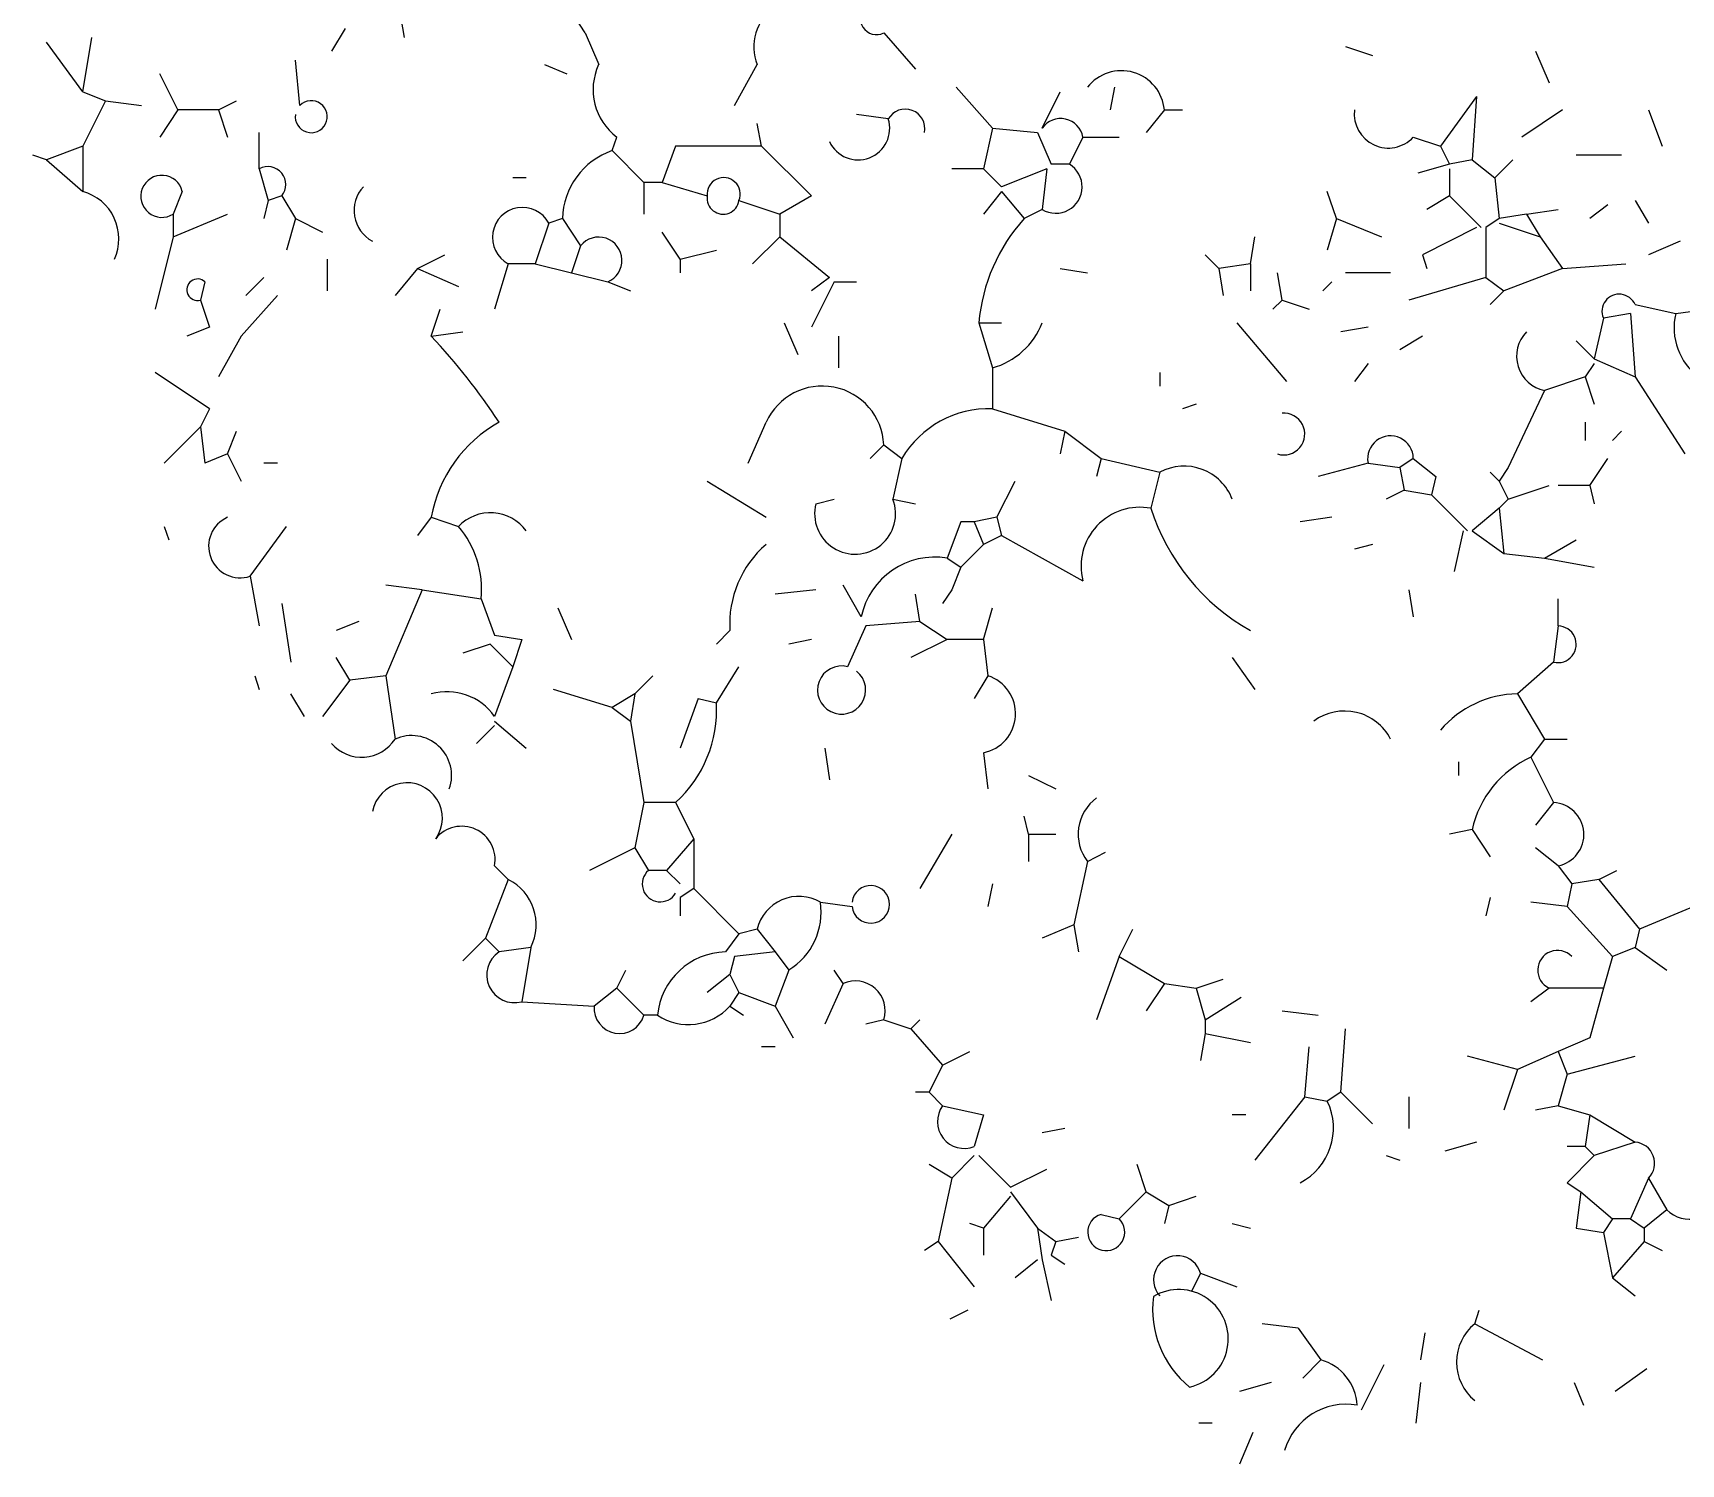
# Model space of a CAD drawing. Header units: millimetres. Extents: x 407.05 to 408.09, y 2605.96 to 2606.99.
# Drawn here: x 407.059 to 407.617, y 2605.965 to 2606.449 of the extents above; entities that cross this region are included whole.
import ezdxf

# ---------------------------------------------------------------- set-up
doc = ezdxf.new("R2010")
doc.units = ezdxf.units.MM
doc.header["$LTSCALE"] = 10
doc.layers.add('Vegetais', color=94, linetype='Continuous')

msp = doc.modelspace()

# ---------------------------------------------------------------- linework, layer by layer
at = {"layer": 'Vegetais'}
for p, q in [((407.245839814967, 2606.449090135959), (407.2320537312828, 2606.470536030602)), ((407.1830354177757, 2606.456750617573), (407.1845702973199, 2606.447559783341)), ((407.0758124834556, 2606.429177947213), (407.0635566685573, 2606.446029430723)), ((407.0758124834556, 2606.429177947213), (407.0788775479539, 2606.447559783341)), ((407.1646540846393, 2606.450624847839), (407.1600587513552, 2606.442964282393)), ((407.245839814967, 2606.449090135959), (407.2504351482511, 2606.438368865277)), ((407.346937063385, 2606.449090135959), (407.3576580825711, 2606.436838512659)), ((407.1493377321691, 2606.424582949257), (407.1478075472152, 2606.439899217895)), ((407.5031784788761, 2606.444494635011), (407.5123691454443, 2606.441433929775)), ((407.5675131448534, 2606.442964282393), (407.5721084781376, 2606.432243095543)), ((407.1079798164443, 2606.423052596639), (407.1018542143743, 2606.435303800779)), ((407.2320537312828, 2606.438368865277), (407.239714212897, 2606.435303800779)), ((407.296388481092, 2606.424582949257), (407.3040488788743, 2606.438368865277)), ((407.0758124834556, 2606.429177947213), (407.0834728812379, 2606.426112882715)), ((407.3836998134898, 2606.416922467643), (407.3714440824234, 2606.430708299831)), ((407.4005508778403, 2606.416922467643), (407.4066763960784, 2606.429177947213)), ((407.4250578130466, 2606.430708299831), (407.4235275442608, 2606.423052596639)), ((407.0834728812379, 2606.426112882715), (407.0758124834556, 2606.410797117068)), ((407.0834728812379, 2606.426112882715), (407.095724001546, 2606.424582949257)), ((407.1079798164443, 2606.423052596639), (407.1018542143743, 2606.413862181567)), ((407.1217657324647, 2606.423052596639), (407.1079798164443, 2606.423052596639)), ((407.1217657324647, 2606.423052596639), (407.1278913345345, 2606.426112882715)), ((407.1217657324647, 2606.423052596639), (407.1248307969628, 2606.413862181567)), ((407.4419088773971, 2606.423052596639), (407.4357787484007, 2606.415392534184)), ((407.4419088773971, 2606.423052596639), (407.4480344794671, 2606.423052596639)), ((407.5476015429312, 2606.427648097587), (407.5353458118648, 2606.410797117068)), ((407.5476015429312, 2606.427648097587), (407.546066747219, 2606.406201699952)), ((407.5767038114216, 2606.423052596639), (407.5629178115694, 2606.413862181567)), ((407.6058060799122, 2606.423052596639), (407.6104014131963, 2606.410797117068)), ((407.3055791476602, 2606.410797117068), (407.3040488788743, 2606.418457598683)), ((407.348467332171, 2606.419987532141), (407.3377464806489, 2606.421517884758)), ((407.1355517323168, 2606.403136551622), (407.1355517323168, 2606.415392534184)), ((407.2550304815352, 2606.40926676445), (407.2565606664892, 2606.413862181567)), ((407.3836998134898, 2606.416922467643), (407.3806347489916, 2606.403136551622)), ((407.3836998134898, 2606.416922467643), (407.3990159982961, 2606.415392534184)), ((407.3990159982961, 2606.415392534184), (407.4036113315802, 2606.404671347334)), ((407.4143368776926, 2606.413862181567), (407.4097415444085, 2606.404671347334)), ((407.4143368776926, 2606.413862181567), (407.4265880818325, 2606.413862181567)), ((407.5261551452966, 2606.413862181567), (407.5353458118648, 2606.410797117068)), ((407.0635566685573, 2606.406201699952), (407.0589614191051, 2606.40773205257)), ((407.0758124834556, 2606.410797117068), (407.0635566685573, 2606.406201699952)), ((407.0635566685573, 2606.406201699952), (407.0758124834556, 2606.39548042927)), ((407.0758124834556, 2606.410797117068), (407.0758124834556, 2606.39548042927)), ((407.2550304815352, 2606.40926676445), (407.2657513330573, 2606.398541134506)), ((407.2764768791698, 2606.410797117068), (407.2718815458857, 2606.398541134506)), ((407.3055791476602, 2606.410797117068), (407.2764768791698, 2606.410797117068)), ((407.3055791476602, 2606.410797117068), (407.3224302120107, 2606.39394571739)), ((407.5353458118648, 2606.410797117068), (407.538410876363, 2606.404671347334)), ((407.546066747219, 2606.406201699952), (407.538410876363, 2606.404671347334)), ((407.546066747219, 2606.406201699952), (407.5537271450012, 2606.400075846387)), ((407.5537271450012, 2606.400075846387), (407.5598526632393, 2606.406201699952)), ((407.596615413344, 2606.40773205257), (407.5812991447057, 2606.40773205257)), ((407.1355517323168, 2606.403136551622), (407.1386167968151, 2606.392415364772)), ((407.3806347489916, 2606.403136551622), (407.3699138136375, 2606.403136551622)), ((407.3806347489916, 2606.403136551622), (407.386764877988, 2606.397010781888)), ((407.4020811466262, 2606.403136551622), (407.386764877988, 2606.397010781888)), ((407.4020811466262, 2606.403136551622), (407.4005508778403, 2606.389350300274)), ((407.4097415444085, 2606.404671347334), (407.4036113315802, 2606.404671347334)), ((407.538410876363, 2606.404671347334), (407.5276854140826, 2606.401606199004)), ((407.538410876363, 2606.403136551622), (407.538410876363, 2606.39394571739)), ((407.1095100013983, 2606.39548042927), (407.1064495476584, 2606.387820366816)), ((407.2259282130449, 2606.400075846387), (407.2213328797606, 2606.400075846387)), ((407.2657513330573, 2606.398541134506), (407.2657513330573, 2606.387820366816)), ((407.2718815458857, 2606.398541134506), (407.2657513330573, 2606.398541134506)), ((407.2718815458857, 2606.398541134506), (407.2871978145238, 2606.39394571739)), ((407.386764877988, 2606.39548042927), (407.3806347489916, 2606.387820366816)), ((407.386764877988, 2606.39548042927), (407.394420665012, 2606.386290014198)), ((407.5001134143779, 2606.386290014198), (407.4970528768063, 2606.39548042927)), ((407.5537271450012, 2606.400075846387), (407.5552574137872, 2606.386290014198)), ((407.1386167968151, 2606.392415364772), (407.1370819172708, 2606.386290014198)), ((407.1432121300992, 2606.39394571739), (407.1386167968151, 2606.392415364772)), ((407.1432121300992, 2606.39394571739), (407.1478075472152, 2606.386290014198)), ((407.297918749878, 2606.392415364772), (407.3117047497303, 2606.387820366816)), ((407.3224302120107, 2606.39394571739), (407.3117047497303, 2606.387820366816)), ((407.4005508778403, 2606.389350300274), (407.394420665012, 2606.386290014198)), ((407.538410876363, 2606.39394571739), (407.5307504785807, 2606.389350300274)), ((407.538410876363, 2606.39394571739), (407.5491318117171, 2606.3832249497)), ((407.5644479965233, 2606.387820366816), (407.5751735426357, 2606.389350300274)), ((407.5920200800599, 2606.390885431314), (407.5858944779898, 2606.386290014198)), ((407.6012107466281, 2606.392415364772), (407.6058060799122, 2606.384755302318)), ((407.1064495476584, 2606.38015980137), (407.1248307969628, 2606.387820366816)), ((407.1064495476584, 2606.387820366816), (407.1064495476584, 2606.38015980137)), ((407.1478075472152, 2606.386290014198), (407.144742398885, 2606.375564803413)), ((407.1478075472152, 2606.386290014198), (407.1569982976153, 2606.381695016242)), ((407.2335840000687, 2606.384755302318), (407.2289886667846, 2606.370969386297)), ((407.2381794171848, 2606.386290014198), (407.2335840000687, 2606.384755302318)), ((407.2381794171848, 2606.386290014198), (407.2443095461811, 2606.377099599126)), ((407.3117047497303, 2606.387820366816), (407.3117047497303, 2606.38015980137)), ((407.5001134143779, 2606.386290014198), (407.4970528768063, 2606.375564803413)), ((407.5001134143779, 2606.386290014198), (407.5154342099427, 2606.38015980137)), ((407.5552574137872, 2606.386290014198), (407.5506620805031, 2606.3832249497)), ((407.5644479965233, 2606.387820366816), (407.5552574137872, 2606.386290014198)), ((407.5552574137872, 2606.384755302318), (407.5690433298074, 2606.38015980137)), ((407.5644479965233, 2606.387820366816), (407.5690433298074, 2606.38015980137)), ((407.1064495476584, 2606.38015980137), (407.1003193348301, 2606.355652698499)), ((407.2780071479556, 2606.372504098178), (407.2718815458857, 2606.381695016242)), ((407.3117047497303, 2606.38015980137), (407.3025140831621, 2606.370969386297)), ((407.3117047497303, 2606.38015980137), (407.3285558140807, 2606.366373969181)), ((407.4710111458876, 2606.370969386297), (407.4725414146735, 2606.38015980137)), ((407.5476015429312, 2606.3832249497), (407.5292202097948, 2606.374034450796)), ((407.5506620805031, 2606.3832249497), (407.5506620805031, 2606.366373969181)), ((407.5690433298074, 2606.38015980137), (407.5767038114216, 2606.36943903368)), ((407.6165315421926, 2606.378629951744), (407.6058060799122, 2606.374034450796)), ((407.1891655467721, 2606.36943903368), (407.1983562133403, 2606.374034450796)), ((407.2443095461811, 2606.377099599126), (407.2412444816829, 2606.367908681062)), ((407.2780071479556, 2606.372504098178), (407.2902628790221, 2606.375564803413)), ((407.4602902105335, 2606.36943903368), (407.4556948772494, 2606.374034450796)), ((407.5292202097948, 2606.374034450796), (407.5307504785807, 2606.36943903368)), ((407.1585284825693, 2606.372504098178), (407.1585284825693, 2606.361778552065)), ((407.1891655467721, 2606.36943903368), (407.1815051489898, 2606.360248199448)), ((407.1891655467721, 2606.36943903368), (407.2029515466244, 2606.363313263946)), ((407.2197980002164, 2606.370969386297), (407.2152026669323, 2606.355652698499)), ((407.2289886667846, 2606.370969386297), (407.2197980002164, 2606.370969386297)), ((407.2289886667846, 2606.370969386297), (407.2412444816829, 2606.367908681062)), ((407.2412444816829, 2606.367908681062), (407.2535002127493, 2606.364843616564)), ((407.2780071479556, 2606.372504098178), (407.2780071479556, 2606.367908681062)), ((407.4066763960784, 2606.36943903368), (407.4158671464785, 2606.367908681062)), ((407.4710111458876, 2606.370969386297), (407.4602902105335, 2606.36943903368)), ((407.4602902105335, 2606.36943903368), (407.4618204793194, 2606.360248199448)), ((407.4710111458876, 2606.370969386297), (407.4710111458876, 2606.361778552065)), ((407.4817320812417, 2606.35871784683), (407.4802018124558, 2606.367908681062)), ((407.5184946636824, 2606.367908681062), (407.5031784788761, 2606.367908681062)), ((407.5767038114216, 2606.36943903368), (407.5567922094994, 2606.361778552065)), ((407.5767038114216, 2606.36943903368), (407.5981502090562, 2606.370969386297)), ((407.1171703991806, 2606.364843616564), (407.1156402142266, 2606.35871784683)), ((407.1370819172708, 2606.366373969181), (407.1309563990329, 2606.360248199448)), ((407.2535002127493, 2606.364843616564), (407.2611560836052, 2606.361778552065)), ((407.3285558140807, 2606.366373969181), (407.3224302120107, 2606.361778552065)), ((407.3300859990346, 2606.364843616564), (407.3224302120107, 2606.349527347925)), ((407.3300859990346, 2606.364843616564), (407.3377464806489, 2606.364843616564)), ((407.4985831455922, 2606.364843616564), (407.4955180810938, 2606.361778552065)), ((407.5506620805031, 2606.366373969181), (407.5246248765107, 2606.35871784683)), ((407.5506620805031, 2606.366373969181), (407.5567922094994, 2606.361778552065)), ((407.5567922094994, 2606.361778552065), (407.5521968762153, 2606.357183051117)), ((407.1156402142266, 2606.35871784683), (407.1187006679663, 2606.349527347925)), ((407.1294262140789, 2606.346462283427), (407.1416773343868, 2606.360248199448)), ((407.4817320812417, 2606.35871784683), (407.4786715436699, 2606.355652698499)), ((407.4817320812417, 2606.35871784683), (407.4909227478099, 2606.355652698499)), ((407.6012107466281, 2606.357183051117), (407.6149967464804, 2606.354122765041)), ((407.1937608800562, 2606.346462283427), (407.1968214176279, 2606.355652698499)), ((407.3132395454425, 2606.351057700543), (407.3178348787266, 2606.340336932853)), ((407.3791044802057, 2606.351057700543), (407.3836998134898, 2606.335741515737)), ((407.3791044802057, 2606.351057700543), (407.386764877988, 2606.351057700543)), ((407.4664158126035, 2606.351057700543), (407.483266876954, 2606.331146014789)), ((407.5904898112739, 2606.352587634001), (407.5874247467758, 2606.338802220972)), ((407.5996804778421, 2606.354122765041), (407.5904898112739, 2606.352587634001)), ((407.5996804778421, 2606.354122765041), (407.6012107466281, 2606.332676367407)), ((407.6149967464804, 2606.354122765041), (407.6257222087608, 2606.355652698499)), ((407.1187006679663, 2606.349527347925), (407.1110447971105, 2606.346462283427)), ((407.1294262140789, 2606.346462283427), (407.1217657324647, 2606.332676367407)), ((407.1937608800562, 2606.346462283427), (407.2044818154103, 2606.347992636045)), ((407.3316208785789, 2606.346462283427), (407.3316208785789, 2606.335741515737)), ((407.5108388766584, 2606.349527347925), (407.5016482100904, 2606.347992636045)), ((407.5292202097948, 2606.346462283427), (407.5215598120125, 2606.341867285471)), ((407.5812991447057, 2606.344932349969), (407.5874247467758, 2606.338802220972)), ((407.1187006679663, 2606.321955180557), (407.1003193348301, 2606.334206720025)), ((407.3836998134898, 2606.335741515737), (407.3836998134898, 2606.321955180557)), ((407.4403739978528, 2606.334206720025), (407.4403739978528, 2606.329611302909)), ((407.5108388766584, 2606.337271868355), (407.5062435433745, 2606.331146014789)), ((407.5874247467758, 2606.337271868355), (407.5843642092039, 2606.332676367407)), ((407.5874247467758, 2606.338802220972), (407.6012107466281, 2606.332676367407)), ((407.5705782093517, 2606.328080950291), (407.5583224782853, 2606.30203913554)), ((407.5843642092039, 2606.332676367407), (407.5705782093517, 2606.328080950291)), ((407.5843642092039, 2606.332676367407), (407.5874247467758, 2606.323485533175)), ((407.6012107466281, 2606.332676367407), (407.6180618109785, 2606.306634552656)), ((407.4526298127512, 2606.323485533175), (407.4480344794671, 2606.321955180557)), ((407.1187006679663, 2606.321955180557), (407.1156402142266, 2606.315824967729)), ((407.3009838143761, 2606.303574266581), (407.3071094164462, 2606.317359763441)), ((407.3836998134898, 2606.321955180557), (407.4082067486961, 2606.314294615111)), ((407.5843642092039, 2606.317359763441), (407.5843642092039, 2606.311229550612)), ((407.1156402142266, 2606.315824967729), (407.1033843993283, 2606.303574266581)), ((407.1156402142266, 2606.315824967729), (407.1171703991806, 2606.303574266581)), ((407.1248307969628, 2606.306634552656), (407.1278913345345, 2606.314294615111)), ((407.4082067486961, 2606.314294615111), (407.4066763960784, 2606.306634552656)), ((407.4082067486961, 2606.314294615111), (407.4204624797626, 2606.305104200038)), ((407.596615413344, 2606.314294615111), (407.5935548757721, 2606.311229550612)), ((407.1248307969628, 2606.306634552656), (407.1171703991806, 2606.303574266581)), ((407.1248307969628, 2606.306634552656), (407.1294262140789, 2606.297444137584)), ((407.346937063385, 2606.309699617154), (407.3423417301011, 2606.305104200038)), ((407.346937063385, 2606.309699617154), (407.3530627492872, 2606.305104200038)), ((407.1416773343868, 2606.303574266581), (407.1370819172708, 2606.303574266581)), ((407.3530627492872, 2606.305104200038), (407.3500022117153, 2606.29131836785)), ((407.4204624797626, 2606.305104200038), (407.4189322109767, 2606.298978849464)), ((407.4204624797626, 2606.305104200038), (407.4403739978528, 2606.300509202082)), ((407.4403739978528, 2606.300509202082), (407.4373135441131, 2606.28825321952)), ((407.5108388766584, 2606.303574266581), (407.4939878123081, 2606.298978849464)), ((407.5108388766584, 2606.303574266581), (407.5215598120125, 2606.30203913554)), ((407.5261551452966, 2606.305104200038), (407.5215598120125, 2606.30203913554)), ((407.5215598120125, 2606.30203913554), (407.5230900807985, 2606.294383432348)), ((407.5261551452966, 2606.305104200038), (407.5338155430789, 2606.298978849464)), ((407.5552574137872, 2606.297444137584), (407.5521968762153, 2606.300509202082)), ((407.5583224782853, 2606.30203913554), (407.5552574137872, 2606.297444137584)), ((407.5858944779898, 2606.295913784966), (407.5920200800599, 2606.305104200038)), ((407.2871978145238, 2606.297444137584), (407.3071094164462, 2606.285192514284)), ((407.3852299984438, 2606.285192514284), (407.3913602112721, 2606.297444137584)), ((407.5338155430789, 2606.298978849464), (407.5322807473667, 2606.292848720468)), ((407.5552574137872, 2606.297444137584), (407.5583224782853, 2606.29131836785)), ((407.5583224782853, 2606.29131836785), (407.5721084781376, 2606.295913784966)), ((407.5858944779898, 2606.295913784966), (407.5751735426357, 2606.295913784966)), ((407.5858944779898, 2606.295913784966), (407.5874247467758, 2606.289788015232)), ((407.3239604807966, 2606.289788015232), (407.3300859990346, 2606.29131836785)), ((407.3500022117153, 2606.29131836785), (407.3576580825711, 2606.289788015232)), ((407.5230900807985, 2606.294383432348), (407.5169644787284, 2606.29131836785)), ((407.5230900807985, 2606.294383432348), (407.5322807473667, 2606.292848720468)), ((407.5322807473667, 2606.292848720468), (407.544536478433, 2606.280597097168)), ((407.5583224782853, 2606.29131836785), (407.5552574137872, 2606.28825321952)), ((407.1937608800562, 2606.285192514284), (407.1891655467721, 2606.279062385288)), ((407.1937608800562, 2606.285192514284), (407.2029515466244, 2606.282127449786)), ((407.3729788781357, 2606.283657802404), (407.3683835448517, 2606.271406682096)), ((407.3775742114199, 2606.283657802404), (407.3729788781357, 2606.283657802404)), ((407.3852299984438, 2606.285192514284), (407.3775742114199, 2606.283657802404)), ((407.3775742114199, 2606.283657802404), (407.3806347489916, 2606.276002099212)), ((407.3852299984438, 2606.285192514284), (407.386764877988, 2606.279062385288)), ((407.4985831455922, 2606.285192514284), (407.4878622102381, 2606.283657802404)), ((407.5552574137872, 2606.28825321952), (407.546066747219, 2606.280597097168)), ((407.5552574137872, 2606.28825321952), (407.5567922094994, 2606.272937034713)), ((407.1033843993283, 2606.282127449786), (407.1049147519461, 2606.27753203267)), ((407.1324866678186, 2606.265276469268), (407.144742398885, 2606.282127449786)), ((407.386764877988, 2606.279062385288), (407.3806347489916, 2606.276002099212)), ((407.386764877988, 2606.279062385288), (407.4143368776926, 2606.263746535809)), ((407.5430062096471, 2606.280597097168), (407.5399411451489, 2606.26681168414)), ((407.546066747219, 2606.280597097168), (407.5567922094994, 2606.272937034713)), ((407.3806347489916, 2606.276002099212), (407.3729788781357, 2606.268341533766)), ((407.5123691454443, 2606.276002099212), (407.5062435433745, 2606.274466968172)), ((407.5567922094994, 2606.272937034713), (407.5705782093517, 2606.271406682096)), ((407.5705782093517, 2606.271406682096), (407.5812991447057, 2606.27753203267)), ((407.3683835448517, 2606.271406682096), (407.3729788781357, 2606.268341533766)), ((407.3729788781357, 2606.268341533766), (407.3699138136375, 2606.260681471311)), ((407.5705782093517, 2606.271406682096), (407.5874247467758, 2606.268341533766)), ((407.1324866678186, 2606.265276469268), (407.1355517323168, 2606.248429931843)), ((407.190695815558, 2606.260681471311), (407.1784400844916, 2606.262216183191)), ((407.3392766656028, 2606.251490637079), (407.3331511473648, 2606.262216183191)), ((407.1432121300992, 2606.256086054195), (407.1462726676709, 2606.236174368441)), ((407.190695815558, 2606.260681471311), (407.1784400844916, 2606.231578951325)), ((407.190695815558, 2606.260681471311), (407.2106073336482, 2606.257620766075)), ((407.2106073336482, 2606.257620766075), (407.2152026669323, 2606.245364783513)), ((407.3239604807966, 2606.260681471311), (407.3101744809443, 2606.259151118693)), ((407.3591928782835, 2606.249960284461), (407.3576580825711, 2606.259151118693)), ((407.3699138136375, 2606.260681471311), (407.3668487491393, 2606.256086054195)), ((407.5246248765107, 2606.260681471311), (407.5261551452966, 2606.251490637079)), ((407.5751735426357, 2606.248429931843), (407.5751735426357, 2606.257620766075)), ((407.1692494179234, 2606.249960284461), (407.1615935470675, 2606.246895136131)), ((407.2366490645669, 2606.254555701577), (407.2412444816829, 2606.243834430895)), ((407.3591928782835, 2606.249960284461), (407.3408115451471, 2606.248429931843)), ((407.3591928782835, 2606.249960284461), (407.3683835448517, 2606.243834430895)), ((407.3806347489916, 2606.243834430895), (407.3836998134898, 2606.254555701577)), ((407.2152026669323, 2606.245364783513), (407.2243933335005, 2606.243834430895)), ((407.2948582123061, 2606.246895136131), (407.2902628790221, 2606.242299719015)), ((407.3408115451471, 2606.248429931843), (407.3346813323188, 2606.234644015823)), ((407.5751735426357, 2606.248429931843), (407.5736386630915, 2606.236174368441)), ((407.2136723981464, 2606.242299719015), (407.2044818154103, 2606.239239516771)), ((407.2136723981464, 2606.242299719015), (407.2213328797606, 2606.234644015823)), ((407.2243933335005, 2606.243834430895), (407.2213328797606, 2606.234644015823)), ((407.3224302120107, 2606.243834430895), (407.3147698142284, 2606.242299719015)), ((407.3683835448517, 2606.243834430895), (407.3561278137852, 2606.237704301899)), ((407.3806347489916, 2606.243834430895), (407.3683835448517, 2606.243834430895)), ((407.3806347489916, 2606.243834430895), (407.3821695447039, 2606.231578951325)), ((407.1661889641835, 2606.230049017867), (407.1615935470675, 2606.237704301899)), ((407.2213328797606, 2606.234644015823), (407.2152026669323, 2606.217793119136)), ((407.2902628790221, 2606.222388536253), (407.297918749878, 2606.234644015823)), ((407.4648855438176, 2606.237704301899), (407.4725414146735, 2606.226983953369)), ((407.5736386630915, 2606.236174368441), (407.5613875427835, 2606.225453600751)), ((407.134021547363, 2606.231578951325), (407.1355517323168, 2606.226983953369)), ((407.1661889641835, 2606.230049017867), (407.1569982976153, 2606.217793119136)), ((407.1784400844916, 2606.231578951325), (407.1661889641835, 2606.230049017867)), ((407.1784400844916, 2606.231578951325), (407.1815051489898, 2606.210132553691)), ((407.2626908793175, 2606.225453600751), (407.2688164813875, 2606.231578951325)), ((407.3821695447039, 2606.231578951325), (407.3775742114199, 2606.223918888871)), ((407.150868084787, 2606.217793119136), (407.1462726676709, 2606.225453600751)), ((407.2550304815352, 2606.220858183634), (407.2351188796129, 2606.226983953369)), ((407.2626908793175, 2606.225453600751), (407.2550304815352, 2606.220858183634)), ((407.2626908793175, 2606.225453600751), (407.2611560836052, 2606.216262682687)), ((407.2841326661937, 2606.223918888871), (407.2780071479556, 2606.207071848454)), ((407.2841326661937, 2606.223918888871), (407.2902628790221, 2606.222388536253)), ((407.5613875427835, 2606.225453600751), (407.5705782093517, 2606.210132553691)), ((407.2550304815352, 2606.220858183634), (407.2611560836052, 2606.216262682687)), ((407.2152026669323, 2606.214727970807), (407.2090771486944, 2606.208602201073)), ((407.2152026669323, 2606.216262682687), (407.2259282130449, 2606.207071848454)), ((407.2611560836052, 2606.216262682687), (407.2657513330573, 2606.188690934478)), ((407.3270255452948, 2606.207071848454), (407.3285558140807, 2606.19634621851)), ((407.3806347489916, 2606.205537136574), (407.3821695447039, 2606.193286016266)), ((407.5705782093517, 2606.210132553691), (407.5659828760676, 2606.204006783956)), ((407.5705782093517, 2606.210132553691), (407.5782339963756, 2606.210132553691)), ((407.5414714139349, 2606.202476431338), (407.5414714139349, 2606.197881433382)), ((407.5659828760676, 2606.204006783956), (407.5736386630915, 2606.188690934478)), ((407.3959555445562, 2606.197881433382), (407.4051462111244, 2606.193286016266)), ((407.2657513330573, 2606.188690934478), (407.2626908793175, 2606.173369887418)), ((407.2764768791698, 2606.188690934478), (407.2657513330573, 2606.188690934478)), ((407.2764768791698, 2606.188690934478), (407.2826024812398, 2606.176435035748)), ((407.5736386630915, 2606.188690934478), (407.5675131448534, 2606.181030452864)), ((407.3959555445562, 2606.177965304534), (407.394420665012, 2606.184095517362)), ((407.3699138136375, 2606.177965304534), (407.3591928782835, 2606.159583636069)), ((407.3959555445562, 2606.177965304534), (407.3959555445562, 2606.168774470301)), ((407.3959555445562, 2606.177965304534), (407.4051462111244, 2606.177965304534)), ((407.546066747219, 2606.179500100246), (407.538410876363, 2606.177965304534)), ((407.546066747219, 2606.179500100246), (407.5521968762153, 2606.170309182182)), ((407.2626908793175, 2606.173369887418), (407.247369999921, 2606.165713765066)), ((407.2626908793175, 2606.173369887418), (407.2672862126016, 2606.165713765066)), ((407.2826024812398, 2606.176435035748), (407.2734118146716, 2606.165713765066)), ((407.2826024812398, 2606.176435035748), (407.2826024812398, 2606.159583636069)), ((407.4158671464785, 2606.168774470301), (407.4219927485484, 2606.1718395348)), ((407.5751735426357, 2606.167244117684), (407.5675131448534, 2606.173369887418)), ((407.2152026669323, 2606.167244117684), (407.2197980002164, 2606.162648700568)), ((407.4158671464785, 2606.168774470301), (407.4112718131944, 2606.147332851089)), ((407.5751735426357, 2606.167244117684), (407.5797688759199, 2606.16111876711)), ((407.2197980002164, 2606.162648700568), (407.2121422131926, 2606.142737433973)), ((407.2734118146716, 2606.165713765066), (407.2672862126016, 2606.165713765066)), ((407.2734118146716, 2606.165713765066), (407.2780071479556, 2606.16111876711)), ((407.3836998134898, 2606.16111876711), (407.3821695447039, 2606.153458201663)), ((407.5797688759199, 2606.16111876711), (407.5782339963756, 2606.153458201663)), ((407.5889595424881, 2606.162648700568), (407.5797688759199, 2606.16111876711)), ((407.5889595424881, 2606.162648700568), (407.595085144558, 2606.165713765066)), ((407.5889595424881, 2606.162648700568), (407.6027455423403, 2606.145798139209)), ((407.2826024812398, 2606.159583636069), (407.2780071479556, 2606.156523349994)), ((407.2780071479556, 2606.156523349994), (407.2780071479556, 2606.150393137165)), ((407.2826024812398, 2606.159583636069), (407.297918749878, 2606.144267786591)), ((407.5521968762153, 2606.156523349994), (407.5506620805031, 2606.150393137165)), ((407.3254906657506, 2606.154988554281), (407.336216211863, 2606.153458201663)), ((407.5782339963756, 2606.153458201663), (407.5659828760676, 2606.154988554281)), ((407.5782339963756, 2606.153458201663), (407.5935548757721, 2606.136607304977)), ((407.6211268754767, 2606.153458201663), (407.6027455423403, 2606.145798139209)), ((407.297918749878, 2606.144267786591), (407.2933234165939, 2606.138142016857)), ((407.3040488788743, 2606.145798139209), (407.297918749878, 2606.144267786591)), ((407.3040488788743, 2606.145798139209), (407.3101744809443, 2606.138142016857)), ((407.4112718131944, 2606.147332851089), (407.4005508778403, 2606.142737433973)), ((407.4112718131944, 2606.147332851089), (407.4128020819802, 2606.138142016857)), ((407.4265880818325, 2606.136607304977), (407.4311834151166, 2606.145798139209)), ((407.6027455423403, 2606.145798139209), (407.6012107466281, 2606.139672369475)), ((407.2121422131926, 2606.142737433973), (407.2044818154103, 2606.135076952359)), ((407.2121422131926, 2606.142737433973), (407.2167375464767, 2606.138142016857)), ((407.2274583979987, 2606.139672369475), (407.2167375464767, 2606.138142016857)), ((407.2274583979987, 2606.139672369475), (407.2243933335005, 2606.121291036339)), ((407.6012107466281, 2606.139672369475), (407.5935548757721, 2606.136607304977)), ((407.6012107466281, 2606.139672369475), (407.6119362089085, 2606.132011887861)), ((407.296388481092, 2606.136607304977), (407.2948582123061, 2606.130481535243)), ((407.3101744809443, 2606.138142016857), (407.296388481092, 2606.136607304977)), ((407.3101744809443, 2606.138142016857), (407.3147698142284, 2606.132011887861)), ((407.4265880818325, 2606.136607304977), (407.4189322109767, 2606.115165685765)), ((407.4265880818325, 2606.136607304977), (407.4419088773971, 2606.127416386913)), ((407.5935548757721, 2606.136607304977), (407.5904898112739, 2606.125886118127)), ((407.2565606664892, 2606.125886118127), (407.2596258148193, 2606.132011887861)), ((407.2948582123061, 2606.130481535243), (407.2871978145238, 2606.124356100837)), ((407.2948582123061, 2606.130481535243), (407.297918749878, 2606.124356100837)), ((407.3147698142284, 2606.132011887861), (407.3101744809443, 2606.119760683721)), ((407.3331511473648, 2606.127416386913), (407.3270255452948, 2606.113630554724)), ((407.3331511473648, 2606.127416386913), (407.3300859990346, 2606.132011887861)), ((407.4419088773971, 2606.127416386913), (407.4357787484007, 2606.118225971841)), ((407.4419088773971, 2606.127416386913), (407.4526298127512, 2606.125886118127)), ((407.4526298127512, 2606.125886118127), (407.4618204793194, 2606.128951182625)), ((407.2565606664892, 2606.125886118127), (407.2489048794652, 2606.119760683721)), ((407.2565606664892, 2606.125886118127), (407.2657513330573, 2606.116695619222)), ((407.297918749878, 2606.124356100837), (407.2948582123061, 2606.119760683721)), ((407.297918749878, 2606.124356100837), (407.3101744809443, 2606.119760683721)), ((407.4526298127512, 2606.125886118127), (407.4556948772494, 2606.115165685765)), ((407.4556948772494, 2606.115165685765), (407.4679460813894, 2606.122820969797)), ((407.5721084781376, 2606.125886118127), (407.5659828760676, 2606.121291036339)), ((407.5904898112739, 2606.125886118127), (407.5721084781376, 2606.125886118127)), ((407.5904898112739, 2606.125886118127), (407.5858944779898, 2606.109035556768)), ((407.2243933335005, 2606.121291036339), (407.2489048794652, 2606.119760683721)), ((407.2703466663415, 2606.116695619222), (407.2657513330573, 2606.116695619222)), ((407.2948582123061, 2606.119760683721), (407.2994535455902, 2606.116695619222)), ((407.3101744809443, 2606.119760683721), (407.3162999991824, 2606.109035556768)), ((407.4817320812417, 2606.118225971841), (407.4939878123081, 2606.116695619222)), ((407.346937063385, 2606.115165685765), (407.3408115451471, 2606.113630554724)), ((407.346937063385, 2606.115165685765), (407.3561278137852, 2606.112100621266)), ((407.3561278137852, 2606.112100621266), (407.3591928782835, 2606.115165685765)), ((407.3561278137852, 2606.112100621266), (407.3668487491393, 2606.099844638704)), ((407.4556948772494, 2606.110570268649), (407.4541599977051, 2606.101379350584)), ((407.4556948772494, 2606.115165685765), (407.4556948772494, 2606.110570268649)), ((407.4556948772494, 2606.110570268649), (407.4710111458876, 2606.107505120318)), ((407.5016482100904, 2606.090653804472), (407.5031784788761, 2606.112100621266)), ((407.3101744809443, 2606.105974851533), (407.3055791476602, 2606.105974851533)), ((407.489392479024, 2606.089123368022), (407.4909227478099, 2606.105974851533)), ((407.5858944779898, 2606.109035556768), (407.5751735426357, 2606.10444005582)), ((407.3668487491393, 2606.099844638704), (407.3622534158552, 2606.090653804472)), ((407.3668487491393, 2606.099844638704), (407.3760394157075, 2606.10444005582)), ((407.5613875427835, 2606.098314286086), (407.544536478433, 2606.102909703202)), ((407.5751735426357, 2606.10444005582), (407.5613875427835, 2606.098314286086)), ((407.5751735426357, 2606.10444005582), (407.5782339963756, 2606.096783933468)), ((407.5782339963756, 2606.096783933468), (407.6012107466281, 2606.102909703202)), ((407.5613875427835, 2606.098314286086), (407.5567922094994, 2606.084527950906)), ((407.5782339963756, 2606.096783933468), (407.5751735426357, 2606.086058387356)), ((407.3622534158552, 2606.090653804472), (407.3576580825711, 2606.090653804472)), ((407.3622534158552, 2606.090653804472), (407.3668487491393, 2606.086058387356)), ((407.489392479024, 2606.089123368022), (407.4725414146735, 2606.067677473379)), ((407.489392479024, 2606.089123368022), (407.4970528768063, 2606.087593099236)), ((407.5016482100904, 2606.090653804472), (407.4970528768063, 2606.087593099236)), ((407.5016482100904, 2606.090653804472), (407.5123691454443, 2606.07993295295)), ((407.5246248765107, 2606.089123368022), (407.5246248765107, 2606.078402684164)), ((407.3668487491393, 2606.086058387356), (407.3806347489916, 2606.08299810128)), ((407.3806347489916, 2606.08299810128), (407.3775742114199, 2606.072272471336)), ((407.4694808771017, 2606.08299810128), (407.4648855438176, 2606.08299810128)), ((407.5751735426357, 2606.086058387356), (407.5675131448534, 2606.084527950906)), ((407.5751735426357, 2606.086058387356), (407.5858944779898, 2606.08299810128)), ((407.5858944779898, 2606.08299810128), (407.5843642092039, 2606.072272471336)), ((407.5858944779898, 2606.08299810128), (407.6012107466281, 2606.073807602376)), ((407.4082067486961, 2606.078402684164), (407.4005508778403, 2606.076867888451)), ((407.5476015429312, 2606.073807602376), (407.5368760806508, 2606.070742537878)), ((407.5843642092039, 2606.072272471336), (407.5782339963756, 2606.072272471336)), ((407.5843642092039, 2606.072272471336), (407.5874247467758, 2606.06921218526)), ((407.6012107466281, 2606.073807602376), (407.5874247467758, 2606.06921218526)), ((407.3699138136375, 2606.061551703645), (407.3622534158552, 2606.066147120762)), ((407.3775742114199, 2606.06921218526), (407.3699138136375, 2606.061551703645)), ((407.3791044802057, 2606.06921218526), (407.3898253317279, 2606.058486555315)), ((407.4357787484007, 2606.056956286529), (407.4327182108289, 2606.066147120762)), ((407.5169644787284, 2606.06921218526), (407.5215598120125, 2606.067677473379)), ((407.5874247467758, 2606.06921218526), (407.5782339963756, 2606.060021351027)), ((407.3699138136375, 2606.061551703645), (407.3653184803534, 2606.040105306011)), ((407.3898253317279, 2606.058486555315), (407.4020811466262, 2606.064616768143)), ((407.6058060799122, 2606.061551703645), (407.5996804778421, 2606.047765368465)), ((407.6058060799122, 2606.061551703645), (407.6119362089085, 2606.050830432963)), ((407.3898253317279, 2606.05542585008), (407.3806347489916, 2606.044700220135)), ((407.3898253317279, 2606.056956286529), (407.3990159982961, 2606.044700220135)), ((407.4357787484007, 2606.056956286529), (407.4265880818325, 2606.047765368465)), ((407.4357787484007, 2606.056956286529), (407.443439146183, 2606.052360785582)), ((407.443439146183, 2606.052360785582), (407.4526298127512, 2606.05542585008)), ((407.5782339963756, 2606.060021351027), (407.5828294134917, 2606.056956286529)), ((407.5828294134917, 2606.056956286529), (407.5812991447057, 2606.044700220135)), ((407.5828294134917, 2606.056956286529), (407.5935548757721, 2606.047765368465)), ((407.4204624797626, 2606.049295637251), (407.4265880818325, 2606.047765368465)), ((407.443439146183, 2606.052360785582), (407.4419088773971, 2606.046235435007)), ((407.6119362089085, 2606.050830432963), (407.6042758111262, 2606.044700220135)), ((407.3806347489916, 2606.044700220135), (407.3760394157075, 2606.046235435007)), ((407.3806347489916, 2606.044700220135), (407.3806347489916, 2606.035509805063)), ((407.3990159982961, 2606.044700220135), (407.4005508778403, 2606.033979871605)), ((407.3990159982961, 2606.044700220135), (407.4051462111244, 2606.040105306011)), ((407.4648855438176, 2606.046235435007), (407.4710111458876, 2606.044700220135)), ((407.5812991447057, 2606.044700220135), (407.5904898112739, 2606.043170370509)), ((407.5935548757721, 2606.047765368465), (407.5904898112739, 2606.043170370509)), ((407.5996804778421, 2606.047765368465), (407.5935548757721, 2606.047765368465)), ((407.5996804778421, 2606.047765368465), (407.6042758111262, 2606.044700220135)), ((407.6042758111262, 2606.044700220135), (407.6042758111262, 2606.040105306011)), ((407.3653184803534, 2606.040105306011), (407.3607231470695, 2606.037045019935)), ((407.3653184803534, 2606.040105306011), (407.3775742114199, 2606.024789037373)), ((407.4051462111244, 2606.040105306011), (407.4036113315802, 2606.035509805063)), ((407.4051462111244, 2606.040105306011), (407.4128020819802, 2606.041640017891)), ((407.5904898112739, 2606.043170370509), (407.5935548757721, 2606.027854101871)), ((407.6042758111262, 2606.040105306011), (407.5935548757721, 2606.027854101871)), ((407.6042758111262, 2606.040105306011), (407.6104014131963, 2606.037045019935)), ((407.3990159982961, 2606.033979871605), (407.3913602112721, 2606.027854101871)), ((407.4005508778403, 2606.033979871605), (407.4036113315802, 2606.020193620257)), ((407.4036113315802, 2606.035509805063), (407.4082067486961, 2606.032449518987)), ((407.4541599977051, 2606.029384454489), (407.4510995439653, 2606.023258684755)), ((407.4541599977051, 2606.029384454489), (407.4664158126035, 2606.024789037373)), ((407.5935548757721, 2606.027854101871), (407.6012107466281, 2606.021723972874)), ((407.3753929035526, 2606.016918137513), (407.3692673014825, 2606.013853073015)), ((407.5469551146082, 2606.012322720397), (407.5484852995622, 2606.016918137513)), ((407.487215781915, 2606.010792367779), (407.4749600508487, 2606.012322720397)), ((407.487215781915, 2606.010792367779), (407.4948716527709, 2606.000067240826)), ((407.5469551146082, 2606.012322720397), (407.5699317810287, 2606.000067240826)), ((407.5301040502578, 2606.009257572067), (407.5285737814718, 2606.000067240826)), ((407.4948716527709, 2606.000067240826), (407.488746050701, 2605.99394180642)), ((407.5086576526232, 2605.98322061957), (407.5163180504055, 2605.998536804376)), ((407.6051595677572, 2605.99700695475), (407.594438716235, 2605.989346389305)), ((407.4780251153468, 2605.992411453803), (407.4672996530664, 2605.989346389305)), ((407.5285737814718, 2605.992411453803), (407.5270389019276, 2605.978625202454)), ((407.5806527163827, 2605.992411453803), (407.583717780881, 2605.984750972189)), ((407.4581089026663, 2605.978625202454), (407.4535136532141, 2605.978625202454)), ((407.4718949025186, 2605.975560054124), (407.4672996530664, 2605.964839286434))]:
    msp.add_line(p, q, dxfattribs=at)
for centre, radius, start, end in [((407.3201325453687, 2606.444320264512), 0.01714883550898322, 54.50798000001817, 200.301970999581), ((407.3445015769839, 2606.454103623111), 0.005574155369341875, 131.4550209996499, 295.925018000134), ((407.2685591172387, 2606.429881381276), 0.02001546973347106, 154.9060120003503, 233.1669920001276), ((407.4273692281318, 2606.421719919807), 0.01459799631662422, 5.224945000353418, 141.9958800001477), ((407.1531657514291, 2606.420754929997), 0.005415629113500187, 171.8699879997373, 135.0000079995882), ((407.3542253310512, 2606.416701989561), 0.006628342395893549, 348.6059720002833, 150.2811950001969), ((407.5176905474232, 2606.421683117572), 0.01152832106006417, 173.1940340003077, 317.2560119998802), ((407.3382473766715, 2606.416844420078), 0.01069285164403124, 204.9829709999361, 17.09297200017622), ((407.4067867189513, 2606.412437457232), 0.007682445590474925, 10.66999799974712, 144.2725870006406), ((407.2632009130248, 2606.385609885423), 0.02502803473375769, 109.0508650008407, 178.4411540003635), ((407.1025848938275, 2606.393808065295), 0.007126471963429937, 13.56098900038802, 302.835968000296), ((407.1384606178544, 2606.397778598904), 0.006100284814959235, 321.1160280002048, 118.4956169996929), ((407.4051462111244, 2606.397010781888), 0.008931458116009195, 239.0359799997679, 59.03601100028), ((407.0713273892125, 2606.379396846608), 0.01669756801284583, 335.617920000119, 74.414932000797), ((407.1794647626646, 2606.389010193971), 0.0118040444103885, 137.3369939990979, 241.5870059993082), ((407.2927581376181, 2606.394566241634), 0.005593017562659897, 337.4000239999025, 186.3410029995783), ((407.2246506976493, 2606.379906964147), 0.01016714135826539, 28.49502600050642, 241.5039979999626), ((407.2925605456641, 2606.393183181788), 0.005415629113500187, 171.8699750004986, 351.8699949994692), ((407.439611210755, 2606.345694885571), 0.06074246604983335, 138.0665970001679, 174.936427999603), ((407.2504351482511, 2606.372118051955), 0.007894791971250703, 292.8340300005567, 140.9061130000035), ((407.1146521706247, 2606.362219424397), 0.003637217695506766, 46.21900899990476, 285.7090300000829), ((407.5958525424141, 2606.354885803635), 0.005832860829694835, 23.19900500023103, 203.1990359995781), ((407.3768068135636, 2606.360248199448), 0.02545951788490373, 285.708953999675, 338.8389890000404), ((407.6353035323106, 2606.34928415138), 0.02087382527739652, 166.5980249994908, 299.6620330004171), ((407.0440586097446, 2606.204654888919), 0.206203173992023, 33.1319579999805, 43.44897500018305), ((407.5730458872295, 2606.339739127073), 0.01191704990635602, 136.157058999846, 258.0479739996499), ((407.3261111061627, 2606.308776291834), 0.02084808886251371, 2.545059000095137, 155.6833289999516), ((407.2391305747199, 2606.277072717304), 0.04609207475177017, 119.0695500001595, 169.8553239993217), ((407.3825831716454, 2606.287706299746), 0.03426422206181583, 88.13326300042414, 149.4878790004315), ((407.4823478270634, 2606.313376068212), 0.007072651838495848, 252.3499759992798, 94.96980300061603), ((407.5184257538028, 2606.30503537399), 0.007728888502022409, 0.5170440000683346, 190.9050290004561), ((407.4485353754896, 2606.284999700752), 0.01752566021549216, 21.13301100003046, 117.7548940002341), ((407.3372272254248, 2606.286391982115), 0.01369227570947796, 165.6430139998296, 21.08900499987397), ((407.1290907185337, 2606.275400437161), 0.01067767805740652, 113.5269929998068, 288.5480039996994), ((407.2137918587042, 2606.271641160117), 0.01508237744103103, 36.42301899962281, 135.949802000349), ((407.4336234284442, 2606.268690861586), 0.01990975761891984, 79.31894700056445, 194.3759769998121), ((407.5071304856202, 2606.310733433012), 0.07334660278478719, 197.8470149997316, 240.4999999996748), ((407.1784675813778, 2606.261025936877), 0.03232082932626743, 353.9489749999944, 40.75900300018234), ((407.3300859990346, 2606.249192886605), 0.03530591812479245, 130.6010209997652, 183.7309880005202), ((407.3642615268719, 2606.246205785839), 0.02553622413773035, 80.71266200017838, 168.0482720006814), ((407.5750861897226, 2606.242217312188), 0.006212871151075251, 256.5349730003483, 89.2151789995556), ((407.3326502513423, 2606.226749056188), 0.008148886673237033, 75.5680390005328, 51.30502299976806), ((407.3780567482409, 2606.218753665852), 0.0134661808855726, 281.0399170006653, 72.22692099997408), ((407.199119000438, 2606.206612533089), 0.01958851350872134, 34.80905199928209, 105.8841249996081), ((407.2480915416893, 2606.219971157557), 0.04224075020411128, 312.2210390001675, 3.28102100014971), ((407.5619114087659, 2606.190542531206), 0.03491257852013397, 90.85997000048877, 139.542191000083), ((407.5028522048478, 2606.202035559007), 0.01761670173524047, 27.36094700020418, 126.1581840002131), ((407.1871114120037, 2606.197798607396), 0.01354842004843918, 340.5289759997688, 114.4503020006271), ((407.1702051862168, 2606.217467012772), 0.01347028865211741, 221.1419979998039, 327.0290069996062), ((407.5805317468496, 2606.1718395348), 0.03530549896494094, 114.3410949996867, 167.4711889993215), ((407.1855903647347, 2606.183415388587), 0.01195016353462544, 324.2730260002518, 169.3303219998401), ((407.4278655133961, 2606.178002190601), 0.01513653289384633, 126.1799850001998, 217.5599980003277), ((407.573064330263, 2606.177873340862), 0.01083352169019854, 281.210875999595, 86.96053299979808), ((407.2041003799454, 2606.169349054626), 0.01130314838783214, 349.2609710000788, 141.1885829997478), ((407.2121422131926, 2606.147332851089), 0.01712586554912039, 333.4350279995987, 63.43500499991023), ((407.271242830104, 2606.16111876711), 0.006064488563640145, 130.7320060002482, 329.6560210003274), ((407.3182163141915, 2606.14235138775), 0.01458190057832618, 60.06801599940228, 166.3285970003658), ((407.3425347951286, 2606.15422559952), 0.006364523185352148, 186.9109189998739, 173.0887539996208), ((407.3027576150358, 2606.15161104803), 0.02298404363384652, 301.5070189996631, 8.45901500057045), ((407.5749622022387, 2606.131943061813), 0.006696330123808733, 44.15802000019784, 244.7669980005079), ((407.2219256556227, 2606.130334661631), 0.009374007087235143, 123.6059460004968, 285.2819669999654), ((407.2938977494223, 2606.114494275515), 0.02365352574868085, 91.3915019998458, 174.6586010005089), ((407.3373052729892, 2606.118212391061), 0.01010150092551868, 342.442031999971, 114.2910229996985), ((407.2574935486547, 2606.11913093796), 0.008612142141127656, 175.8110069998128, 343.5799869992372), ((407.280814932137, 2606.132521921568), 0.01897645629354411, 236.5240170006621, 317.7260130001545), ((407.3741828728933, 2606.080700350806), 0.009081768838761254, 143.8209949994934, 291.9300080003677), ((407.4782855812786, 2606.078526671648), 0.02083844818592894, 297.3499600003515, 25.77998400073483), ((407.6005810846991, 2606.066579274569), 0.007253728894348858, 316.115936000419, 84.99603999931634), ((407.6197023188054, 2606.058817440102), 0.01114185567697047, 225.7949830004701, 342.2760010006509), ((407.4222178373887, 2606.043294357993), 0.006254703304256109, 106.2879639993242, 45.64100600051237), ((407.4463525586469, 2606.027201553814), 0.008107054520056178, 15.62397800036697, 222.4859919996725), ((407.471642149128, 2606.017120591721), 0.03373063157084156, 172.5199830006239, 231.0829769999887), ((407.4468044129669, 2606.007185581089), 0.01671232243961904, 282.6130369996632, 120.9902190003483), ((407.5576760499624, 2605.999304202233), 0.01686716008876743, 129.4720080000603, 230.5280150003168), ((407.4903956962126, 2605.983928329063), 0.01675180729763144, 2.821914999512385, 74.49693300019791), ((407.5034327412422, 2605.963396370561), 0.02167207329861521, 80.18519600030474, 163.8255749995384)]:
    msp.add_arc(centre, radius, start, end, dxfattribs=at)

doc.saveas('drawing.dxf')
